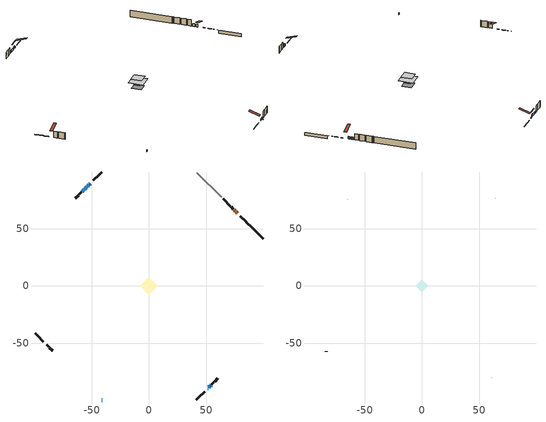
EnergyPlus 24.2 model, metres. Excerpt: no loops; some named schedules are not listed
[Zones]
conditioned space
 floor othersidecoefficients (Floor1 construction): -3.2,0 0,3.2 3.2,0 0,-3.2 z0.16
 floor adiabatic (AdiabaticFloorConstruction): -7.61,0 0,7.61 7.61,0 0,-7.61 z2.6
 floor foundation (Slab1 construction): -5.09,0 0,5.09 5.09,0 0,-5.09 z-2.13
 wall outside (RimJoist1 construction): 41.31,-99.73 45.77,-95.26 / -99.73,-41.31 -95.26,-45.77 / -41.31,99.73 -45.77,95.26 / 87.32,53.71 82.86,58.18 z0.16:0.46
 wall outside (RimJoist2 construction): 46.43,-94.61 48.63,-92.4 / -94.61,-46.43 -92.4,-48.63 / -46.43,94.61 -48.63,92.4 / 82.2,58.83 80,61.04 z0.16:0.46
 wall outside (AdiabaticWallConstruction 1): 77.24,63.8 76.24,64.8 / 75.59,65.45 74.41,66.63 z0.16:2.19
 wall outside (AdiabaticWallConstruction): -41.31,-99.73 -40.88,-99.73 z0.16:1.38; -51.4,89.64 -51.87,89.17 / 53.95,-87.09 54.33,-86.71 z0.16:0.7; -52.52,88.51 -53.74,87.29 z0.16:2.14; -54.4,86.64 -56.27,84.77 z0.16:1.74; 51.4,-89.64 51.78,-89.26 z0.16:1.1; -56.93,84.11 -58.43,82.6 z0.16:1.13; 52.43,-88.61 53.29,-87.74 z0.16:1.23
 wall outside (Wall1 construction): 54.98,-86.05 56.82,-84.22 / -89.64,-51.4 -87.8,-53.23 / -59.09,81.95 -60.93,80.11 / 73.75,67.28 71.92,69.12 z0.16:5.04
 wall outside (Wall2 construction): 57.48,-83.56 60.22,-80.82 / -87.15,-53.89 -84.41,-56.63 / -61.58,79.45 -64.32,76.71 / 71.26,69.78 68.52,72.52 z0.16:5.04
 wall foundation (FoundationWall1 construction): 87.98,53.06,-2.13 87.98,53.06,0.16 98.55,42.48,0.16 98.55,42.48,-0.05 99.73,41.31,-0.05 99.73,41.31,-2.13
 wall othersidecoefficients (Wall3 construction): 67.86,73.17 64.93,76.11 z0.16:5.04
 wall adiabatic (Wall5 construction): 63.53,77.51 41.97,99.07 z0.16:5.04
 window (WindowConstruction 6): -41.31,-99.73 -40.88,-99.73 z0.16:1.38
 window (WindowConstruction 7): -51.4,89.64 -51.87,89.17 z0.16:0.69
 window (WindowConstruction): -52.52,88.51 -53.74,87.29 z0.16:2.14
 window (WindowConstruction 1): -54.4,86.64 -56.27,84.77 z0.16:1.74
 window (WindowConstruction 2): 51.4,-89.64 51.77,-89.26 z0.16:1.1
 window (WindowConstruction 3): -56.93,84.11 -58.43,82.6 z0.16:1.13
 window (WindowConstruction 4): 52.43,-88.61 53.29,-87.74 z0.16:1.23
 window (WindowConstruction 5): 53.95,-87.09 54.33,-86.71 z0.16:0.69
 door (Door): 77.24,63.8 76.24,64.79 z0.16:2.19
 door (Door 1): 75.59,65.45 74.41,66.63 z0.16:2.19
 ceiling adiabatic (AdiabaticFloorConstruction): 0,-7.61 7.61,0 0,7.61 -7.61,0 z2.6
attic - vented
 floor to conditioned space (Floor2 construction Reversed): -5.65,0 0,5.65 5.65,0 0,-5.65 z5.04
 wall outside (Wall4 construction): 60.87,-80.16 60.96,-80.08 / -83.75,-57.29 -83.66,-57.37 / -64.98,76.06 -65.07,75.97 / 64.27,76.77 64.18,76.85 z0.16:5.04
 roof outside (Roof1 construction): 50.74,-90.3,5.04 45.24,-84.79,7.63 43.79,-86.24,7.63 49.29,-91.75,5.04; -90.3,-50.74,5.04 -84.79,-45.24,7.63 -86.24,-43.79,7.63 -91.75,-49.29,5.04; -50.74,90.3,5.04 -45.24,84.79,7.63 -43.79,86.24,7.63 -49.29,91.75,5.04; 77.89,63.14,5.04 72.39,57.64,7.63 73.84,56.19,7.63 79.34,61.69,5.04
shading: -52.08,88.96 -51.19,89.85 -51.51,90.18 -52.4,89.29 z0.99; -55.79,85.24 -50.47,90.56 -50.8,90.89 -56.12,85.57 z5.04; -56.37,84.66 -54.3,86.74 -54.4,86.85 -56.48,84.77 z1.89; 51.88,-89.16 51.29,-89.75 52.58,-91.04 53.17,-90.45 z1.25; -58.54,82.5 -56.82,84.22 -57.15,84.54 -58.87,82.82 z1.28; 53.44,-87.6 52.29,-88.75 52.58,-89.04 53.73,-87.89 z1.43; 54.43,-86.6 53.84,-87.19 54.17,-87.52 54.76,-86.93 z0.84
[Building]
Building 1: Terrain=Suburbs
[Site:Location]
Toronto City Centre_ON: Latitude {deg}=43.63; Longitude {deg}=-79.39; Time Zone {hr}=-5; Elevation {m}=77; Keep Site Location Information=Yes
[Site:GroundTemperature:Shallow]
5.01852, 3.26908, 3.12898, 3.95918, 7.29196, 10.6092, 13.4851, 15.3069, 15.4617, 13.9799, 11.1774, 7.9619
[Site:WaterMainsTemperature]
Calculation Method=Schedule; Temperature Schedule=mains temperature schedule
[Material] Roughness=Rough; Thermal Absorptance=0.9
Name | Thickness {m} | Conductivity {W/m-K} | Density {kg/m3} | Specific Heat {J/kg-K} | Solar Absorptance | Visible Absorptance
asphalt or fiberglass shingles | 0.00635 | 0.162714 | 1121.4 | 1465.45 | 0.4 | 0.4
ceiling loosefill ins | 0.169333 | 0.0480833 | 16.02 | 1046.75 | 0.7 | 0.7
ceiling stud and cavity | 0.1397 | 0.489727 | 65.682 | 1177.47 | 0.7 | 0.7
concrete 4.0 in. | 0.1016 | 1.803125 | 2242.8 | 837.4 | 0.7 | 0.7
concrete 8.0 in. | 0.2032 | 1.803125 | 2242.8 | 837.4 | 0.7 | 0.7
door material | 0.04445 | 0.327969 | 512.64 | 1214.23 | 0.7 | 0.7
door material 1 | 0.04445 | 0.053851 | 512.64 | 1214.23 | 0.7 | 0.7
exterior vertical ins | 0.00241454 | 0.029427 | 32.04 | 1214.23 | 0.7 | 0.7
floor covering | 0.0127 | 0.0433444 | 54.468 | 1339.84 | 0.6 | 0.6
floor rigid ins | 0.103632 | 0.029427 | 32.04 | 1214.23 | 0.7 | 0.7
floor rigid ins 1; wall rigid ins | 0.512978 | 0.029427 | 32.04 | 1214.23 | 0.7 | 0.7
floor stud and cavity | 0.1397 | 0.190305 | 92.3553 | 1139.71 | 0.7 | 0.7
floor stud and cavity 1 | 0.1397 | 1.75129 | 37.0049 | 1207.88 | 0.7 | 0.7
furniture material conditioned space 1 | 0.1524 | 0.115458 | 640.8 | 1214.23 | 0.6 | 0.6
gypsum board | 0.0127 | 0.160291 | 801 | 837.4 | 0.6 | 0.6
gypsum board 1 | 0.0127 | 0.160291 | 801 | 837.4 | 0.7 | 0.7
osb sheathing 0.5 in. | 0.0127 | 0.115458 | 512.64 | 1214.23 | 0.7 | 0.7
osb sheathing 0.5 in. 1 | 0.0127 | 0.115458 | 512.64 | 1214.23 | 0.4 | 0.4
osb sheathing 0.75 in. | 0.01905 | 0.115458 | 512.64 | 1214.23 | 0.7 | 0.7
osb sheathing 2.0 in. | 0.0508 | 0.115458 | 512.64 | 1214.23 | 0.7 | 0.7
rim joist rigid ins | 0.051816 | 0.029427 | 32.04 | 1214.23 | 0.7 | 0.7
rim joist stud and cavity | 0.0508 | 0.0406006 | 125.044 | 1163.47 | 0.6 | 0.6
rim joist stud and cavity 1 | 0.0508 | 0.0410629 | 125.044 | 1163.47 | 0.6 | 0.6
wall stud and cavity | 0.1397 | 0.10621 | 139.0536 | 1170.24 | 0.7 | 0.7
wall stud and cavity 1 | 0.1397 | 0.105363 | 139.0536 | 1170.24 | 0.7 | 0.7
wall stud and cavity 2 | 0.1397 | 0.074041 | 139.0536 | 1170.24 | 0.7 | 0.7
wall stud and cavity 3 | 0.0889 | 6.9971 | 50.32683 | 1063.81 | 0.6 | 0.6
wall stud and cavity 4 | 0.1397 | 0.0938311 | 139.0536 | 1170.24 | 0.7 | 0.7
wall stud and cavity 5 | 0.0889 | 0.380278 | 52.3479 | 1209.89 | 0.7 | 0.7
wall stud and cavity 6 | 0.0889 | 0.391764 | 83.0341 | 1211.67 | 0.7 | 0.7
wood siding | 0.0254 | 0.102417 | 544.68 | 1172.36 | 0.4 | 0.4
wood siding 1 | 0.00254 | 0.102417 | 544.68 | 1172.36 | 0.4 | 0.4
wood siding 2; wood siding 3; wood siding 4 | 0.0254 | 0.102417 | 544.68 | 1172.36 | 0.7 | 0.7
[WindowMaterial:SimpleGlazingSystem]
Name | U-Factor {W/m2-K} | Solar Heat Gain Coefficient
WindowMaterial | 6.82098 | 0.79
WindowMaterial 1 | 2.79528 | 0.66
WindowMaterial 2 | 2.76462 | 0.49
WindowMaterial 3 | 2.77825 | 0.53
WindowMaterial 4 | 2.770864 | 0.52
WindowMaterial 5 | 4.6747 | 0.62
WindowMaterial 6 | 6.793727 | 0.72
WindowMaterial 7 | 2.74872 | 0.4
[Construction]
AdiabaticFloorConstruction: floor stud and cavity 1, floor rigid ins 1, osb sheathing 0.75 in., floor covering
AdiabaticWallConstruction: wood siding 3, wall rigid ins, wall stud and cavity 5, gypsum board
AdiabaticWallConstruction 1: wood siding 4, wall rigid ins, wall stud and cavity 5, gypsum board
Door: door material
Door 1: door material 1
Floor1 construction: floor stud and cavity, floor rigid ins, osb sheathing 0.75 in., floor covering
Floor2 construction Reversed: gypsum board, ceiling stud and cavity, ceiling loosefill ins
FoundationWall1 construction: concrete 8.0 in., gypsum board 1
furniture construction conditioned space 1: furniture material conditioned space 1
PartitionWallConstruction: gypsum board, wall stud and cavity 6, gypsum board
RimJoist1 construction: wood siding 2, rim joist rigid ins, osb sheathing 2.0 in., rim joist stud and cavity
RimJoist2 construction: wood siding 2, osb sheathing 2.0 in., rim joist stud and cavity 1
Roof1 construction: asphalt or fiberglass shingles
Slab1 construction: concrete 4.0 in.
Wall1 construction: wood siding, osb sheathing 0.5 in., wall stud and cavity, gypsum board
Wall2 construction: wood siding, osb sheathing 0.5 in., wall stud and cavity 1, gypsum board
Wall3 construction: osb sheathing 0.5 in. 1, wall stud and cavity 2, gypsum board
Wall4 construction: wood siding 1, wall stud and cavity 3
Wall5 construction: osb sheathing 0.5 in. 1, wall stud and cavity 4, gypsum board
WindowConstruction: WindowMaterial
WindowConstruction 1: WindowMaterial 1
WindowConstruction 2: WindowMaterial 2
WindowConstruction 3: WindowMaterial 3
WindowConstruction 4: WindowMaterial 4
WindowConstruction 5: WindowMaterial 5
WindowConstruction 6: WindowMaterial 6
WindowConstruction 7: WindowMaterial 7
[Zone] Multiplier=1; Part of Total Floor Area=Yes
Name | Volume {m3}
attic - vented | 26.871
conditioned space | 432.1
[Space]
Name | Zone | Volume {m3}
attic - vented 1 | attic - vented | 26.871
conditioned space 1 | conditioned space | 432.1
[ZoneInfiltration:EffectiveLeakageArea]
infil attic - vented 1: Zone or Space=attic - vented 1; Schedule=Always On Discrete; Effective Air Leakage Area {cm2}=2687.16; Stack Coefficient=0.000519485; Wind Coefficient=1.53995e-05
[ZoneMixing]
whole house fan mix: Zone or Space=attic - vented; Schedule=Always On Continuous; Design Flow Rate Calculation Method=Flow/Zone; Design Flow Rate {m3/s}=0; Source Zone or Space=conditioned space
[SurfaceProperty:OtherSideCoefficients]
other non-freezing space: Combined Convective/Radiative Film Coefficient {W/m2-K}=8.35; Constant Temperature Coefficient=1; External Dry-Bulb Temperature Coefficient=0; Ground Temperature Coefficient=0; Wind Speed Coefficient=0; Zone Air Temperature Coefficient=0; Constant Temperature Schedule=other non-freezing space; Previous Other Side Temperature Coefficient=0
[SurfaceProperty:ExposedFoundationPerimeter]
Slab1: Exposed Perimeter Calculation Method=TotalExposedPerimeter; Total Exposed Perimeter {m}=16.612
[InternalMass] Zone or ZoneList=conditioned space; Space or SpaceList=conditioned space 1
Name | Construction | Surface Area {m2}
furniture mass conditioned space 1 | furniture construction conditioned space 1 | 75.1917
partition wall mass | PartitionWallConstruction | 187.979
[Lights]
interior lighting: Zone or ZoneList or Space or SpaceList=conditioned space 1; Schedule=interior lighting schedule; Design Level Calculation Method=LightingLevel; Lighting Level {W}=343.2; Return Air Fraction=0; Fraction Radiant=0.6; Fraction Visible=0.2; Fraction Replaceable=1
[People]
occupants: Zone or ZoneList or Space or SpaceList=conditioned space 1; Number of People Schedule=occupants schedule; Number of People Calculation Method=People; Number of People=3; Fraction Radiant=0.314171; Sensible Heat Fraction=0.56303; Activity Level Schedule=occupants activity schedule; Carbon Dioxide Generation Rate {m3/s-W}=0; Enable ASHRAE 55 Comfort Warnings=No; Mean Radiant Temperature Calculation Type=EnclosureAveraged
[ElectricEquipment] Zone or ZoneList or Space or SpaceList=conditioned space 1; Design Level Calculation Method=EquipmentLevel
Name | Schedule | Design Level {W} | Fraction Latent | Fraction Radiant | Fraction Lost
clothes dryer | clothes dryer schedule | 140.772 | 0.015 | 0.081 | 0.85
clothes washer | clothes washer schedule | 32.1985 | 0.03 | 0.162 | 0.7
cooking range | cooking range schedule | 208.969 | 0.08 | 0.432 | 0.2
dishwasher | dishwasher schedule | 66.8632 | 0.3 | 0.18 | 0.4
fridge | fridge schedule | 72.9452 | 0 | 0.6 | 0
mech vent bath fan 0 | mech vent bath fan 0 schedule | 50.2 | 0 | 0 | 1
mech vent bath fan 1 | mech vent bath fan 1 schedule | 50.2 | 0 | 0 | 1
mech vent bath fan 2 | mech vent bath fan 2 schedule | 50.2 | 0 | 0 | 1
mech vent house fan | mech vent house fan schedule | 0 | 0 | 0 | 1
mech vent house fan cfis | mech vent house fan cfis schedule | 0 | 0 | 0 | 0
mech vent range fan 0 | mech vent range fan 0 schedule | 57 | 0 | 0 | 1
misc plug loads | misc plug loads schedule | 494.7 | 0.045 | 0.513 | 0.1
whole house fan | Always On Discrete | 0 | 0 | 0 | 1
[OtherEquipment] Zone or ZoneList or Space or SpaceList=conditioned space 1; Design Level Calculation Method=EquipmentLevel
Name | Fuel Type | Schedule | Design Level {W} | Fraction Latent | Fraction Radiant | Fraction Lost
clothes dryer 1 | Electricity | clothes dryer schedule | 0 | 0.015 | 0.081 | 0.85
cooking range 1 | Electricity | cooking range schedule | 0 | 0.08 | 0.432 | 0.2
general water use latent | None | general water use schedule | 59.3978 | 1 | 0 | 0
general water use sensible | None | general water use schedule | -58.539 | 0 | 0.6 | 0
mech vent house fan latent load | None | Always On Discrete | 0 | 1 | 0 | 0
mech vent house fan sensible load | None | Always On Discrete | 0 | 0 | 0 | 0
water heater energy adjustment1 | NaturalGas | Always On Discrete | 0.01 | 0 | 0 | 1
[ZoneInfiltration:DesignFlowRate] Zone or ZoneList or Space or SpaceList=conditioned space 1; Schedule=Always On Discrete; Design Flow Rate Calculation Method=Flow/Zone; Design Flow Rate {m3/s}=0
infil flow; natural vent flow; whole house fan flow
[Foundation:Kiva]
Foundation Kiva 1: Initial Indoor Air Temperature {C}=18; Wall Height Above Grade {m}=0.15999; Wall Depth Below Slab {m}=0.2032; Custom Block Material Name 1=exterior vertical ins; Custom Block Depth 1 {m}=2.28999; Custom Block X Position 1 {m}=0.2159; Custom Block Z Position 1 {m}=0
[Foundation:Kiva:Settings]
Soil Conductivity {W/m-K}=0.849921; Soil Density {kg/m3}=1842.3; Soil Specific Heat {J/kg-K}=418.7; Ground Solar Absorptivity=0.9; Ground Thermal Absorptivity=0.9; Ground Surface Roughness {m}=0.03; Far-Field Width {m}=40; Deep-Ground Boundary Condition=ZeroFlux; Deep-Ground Depth {m}=40; Minimum Cell Dimension {m}=0.2; Maximum Cell Growth Coefficient=3; Simulation Timestep=Timestep
[Exterior:Lights]
exterior lighting: Schedule=exterior lighting schedule; Design Level {W}=75.6
[Schedule:Constant]
Name | Hourly Value
Always On Continuous; mech vent house fan schedule; mech vent house fan cfis schedule; Always On Discrete | 1
other non-freezing space; fridge schedule | 0
occupants activity schedule | 117.228
[Schedule:Week:Daily]
interior lighting schedule Week Rule - Jan1-Jan27: interior lighting schedule day, interior lighting schedule day, interior lighting schedule day, interior lighting schedule day, interior lighting schedule day, interior lighting schedule day, interior lighting schedule day, interior lighting schedule default day, interior lighting schedule default day, interior lighting schedule default day, interior lighting schedule default day, interior lighting schedule default day
interior lighting schedule Week Rule - Jan28-Feb3: interior lighting schedule day, interior lighting schedule day, interior lighting schedule day, interior lighting schedule day, interior lighting schedule day 1, interior lighting schedule day 1, interior lighting schedule day 1, interior lighting schedule default day, interior lighting schedule default day, interior lighting schedule default day, interior lighting schedule default day, interior lighting schedule default day
interior lighting schedule Week Rule - Feb4-Feb24: interior lighting schedule day 1, interior lighting schedule day 1, interior lighting schedule day 1, interior lighting schedule day 1, interior lighting schedule day 1, interior lighting schedule day 1, interior lighting schedule day 1, interior lighting schedule default day, interior lighting schedule default day, interior lighting schedule default day, interior lighting schedule default day, interior lighting schedule default day
interior lighting schedule Week Rule - Feb25-Mar3: interior lighting schedule day 1, interior lighting schedule day 1, interior lighting schedule day 1, interior lighting schedule day 1, interior lighting schedule day 2, interior lighting schedule day 2, interior lighting schedule day 2, interior lighting schedule default day, interior lighting schedule default day, interior lighting schedule default day, interior lighting schedule default day, interior lighting schedule default day
interior lighting schedule Week Rule - Mar4-Mar31: interior lighting schedule day 2, interior lighting schedule day 2, interior lighting schedule day 2, interior lighting schedule day 2, interior lighting schedule day 2, interior lighting schedule day 2, interior lighting schedule day 2, interior lighting schedule default day, interior lighting schedule default day, interior lighting schedule default day, interior lighting schedule default day, interior lighting schedule default day
interior lighting schedule Week Rule - Apr1-Apr28: interior lighting schedule day 3, interior lighting schedule day 3, interior lighting schedule day 3, interior lighting schedule day 3, interior lighting schedule day 3, interior lighting schedule day 3, interior lighting schedule day 3, interior lighting schedule default day, interior lighting schedule default day, interior lighting schedule default day, interior lighting schedule default day, interior lighting schedule default day
interior lighting schedule Week Rule - Apr29-May5: interior lighting schedule day 3, interior lighting schedule day 3, interior lighting schedule day 4, interior lighting schedule day 4, interior lighting schedule day 4, interior lighting schedule day 4, interior lighting schedule day 4, interior lighting schedule default day, interior lighting schedule default day, interior lighting schedule default day, interior lighting schedule default day, interior lighting schedule default day
interior lighting schedule Week Rule - May6-May26: interior lighting schedule day 4, interior lighting schedule day 4, interior lighting schedule day 4, interior lighting schedule day 4, interior lighting schedule day 4, interior lighting schedule day 4, interior lighting schedule day 4, interior lighting schedule default day, interior lighting schedule default day, interior lighting schedule default day, interior lighting schedule default day, interior lighting schedule default day
interior lighting schedule Week Rule - May27-Jun2: interior lighting schedule day 4, interior lighting schedule day 4, interior lighting schedule day 4, interior lighting schedule day 4, interior lighting schedule day 4, interior lighting schedule day 5, interior lighting schedule day 5, interior lighting schedule default day, interior lighting schedule default day, interior lighting schedule default day, interior lighting schedule default day, interior lighting schedule default day
interior lighting schedule Week Rule - Jun3-Jun30: interior lighting schedule day 5, interior lighting schedule day 5, interior lighting schedule day 5, interior lighting schedule day 5, interior lighting schedule day 5, interior lighting schedule day 5, interior lighting schedule day 5, interior lighting schedule default day, interior lighting schedule default day, interior lighting schedule default day, interior lighting schedule default day, interior lighting schedule default day
interior lighting schedule Week Rule - Jul1-Jul28: interior lighting schedule day 6, interior lighting schedule day 6, interior lighting schedule day 6, interior lighting schedule day 6, interior lighting schedule day 6, interior lighting schedule day 6, interior lighting schedule day 6, interior lighting schedule default day, interior lighting schedule default day, interior lighting schedule default day, interior lighting schedule default day, interior lighting schedule default day
interior lighting schedule Week Rule - Jul29-Aug4: interior lighting schedule day 6, interior lighting schedule day 6, interior lighting schedule day 6, interior lighting schedule day 7, interior lighting schedule day 7, interior lighting schedule day 7, interior lighting schedule day 7, interior lighting schedule default day, interior lighting schedule default day, interior lighting schedule default day, interior lighting schedule default day, interior lighting schedule default day
interior lighting schedule Week Rule - Aug5-Aug25: interior lighting schedule day 7, interior lighting schedule day 7, interior lighting schedule day 7, interior lighting schedule day 7, interior lighting schedule day 7, interior lighting schedule day 7, interior lighting schedule day 7, interior lighting schedule default day, interior lighting schedule default day, interior lighting schedule default day, interior lighting schedule default day, interior lighting schedule default day
interior lighting schedule Week Rule - Aug26-Sep1: interior lighting schedule day 7, interior lighting schedule day 7, interior lighting schedule day 7, interior lighting schedule day 7, interior lighting schedule day 7, interior lighting schedule day 7, interior lighting schedule day 8, interior lighting schedule default day, interior lighting schedule default day, interior lighting schedule default day, interior lighting schedule default day, interior lighting schedule default day
interior lighting schedule Week Rule - Sep2-Sep29: interior lighting schedule day 8, interior lighting schedule day 8, interior lighting schedule day 8, interior lighting schedule day 8, interior lighting schedule day 8, interior lighting schedule day 8, interior lighting schedule day 8, interior lighting schedule default day, interior lighting schedule default day, interior lighting schedule default day, interior lighting schedule default day, interior lighting schedule default day
interior lighting schedule Week Rule - Sep30-Oct6: interior lighting schedule day 8, interior lighting schedule day 9, interior lighting schedule day 9, interior lighting schedule day 9, interior lighting schedule day 9, interior lighting schedule day 9, interior lighting schedule day 9, interior lighting schedule default day, interior lighting schedule default day, interior lighting schedule default day, interior lighting schedule default day, interior lighting schedule default day
interior lighting schedule Week Rule - Oct7-Oct27: interior lighting schedule day 9, interior lighting schedule day 9, interior lighting schedule day 9, interior lighting schedule day 9, interior lighting schedule day 9, interior lighting schedule day 9, interior lighting schedule day 9, interior lighting schedule default day, interior lighting schedule default day, interior lighting schedule default day, interior lighting schedule default day, interior lighting schedule default day
interior lighting schedule Week Rule - Oct28-Nov3: interior lighting schedule day 9, interior lighting schedule day 9, interior lighting schedule day 9, interior lighting schedule day 9, interior lighting schedule day 10, interior lighting schedule day 10, interior lighting schedule day 10, interior lighting schedule default day, interior lighting schedule default day, interior lighting schedule default day, interior lighting schedule default day, interior lighting schedule default day
interior lighting schedule Week Rule - Nov4-Nov24: interior lighting schedule day 10, interior lighting schedule day 10, interior lighting schedule day 10, interior lighting schedule day 10, interior lighting schedule day 10, interior lighting schedule day 10, interior lighting schedule day 10, interior lighting schedule default day, interior lighting schedule default day, interior lighting schedule default day, interior lighting schedule default day, interior lighting schedule default day
interior lighting schedule Week Rule - Nov25-Dec1: interior lighting schedule day 10, interior lighting schedule day 10, interior lighting schedule day 10, interior lighting schedule day 10, interior lighting schedule day 10, interior lighting schedule day 10, interior lighting schedule day 11, interior lighting schedule default day, interior lighting schedule default day, interior lighting schedule default day, interior lighting schedule default day, interior lighting schedule default day
interior lighting schedule Week Rule - Dec2-Dec31: interior lighting schedule day 11, interior lighting schedule day 11, interior lighting schedule day 11, interior lighting schedule day 11, interior lighting schedule day 11, interior lighting schedule day 11, interior lighting schedule day 11, interior lighting schedule default day, interior lighting schedule default day, interior lighting schedule default day, interior lighting schedule default day, interior lighting schedule default day
occupants schedule Week Rule - Jan1-Dec31: occupants schedule day, occupants schedule day, occupants schedule day, occupants schedule day, occupants schedule day, occupants schedule day, occupants schedule day, occupants schedule default day, occupants schedule default day, occupants schedule default day, occupants schedule default day, occupants schedule default day
clothes dryer schedule Week Rule - Jan1-Dec31: clothes dryer schedule day, clothes dryer schedule day, clothes dryer schedule day, clothes dryer schedule day, clothes dryer schedule day, clothes dryer schedule day, clothes dryer schedule day, clothes dryer schedule default day, clothes dryer schedule default day, clothes dryer schedule default day, clothes dryer schedule default day, clothes dryer schedule default day
clothes washer schedule Week Rule - Jan1-Dec31: clothes washer schedule day, clothes washer schedule day, clothes washer schedule day, clothes washer schedule day, clothes washer schedule day, clothes washer schedule day, clothes washer schedule day, clothes washer schedule default day, clothes washer schedule default day, clothes washer schedule default day, clothes washer schedule default day, clothes washer schedule default day
cooking range schedule Week Rule - Jan1-Dec31: cooking range schedule day, cooking range schedule day, cooking range schedule day, cooking range schedule day, cooking range schedule day, cooking range schedule day, cooking range schedule day, cooking range schedule default day, cooking range schedule default day, cooking range schedule default day, cooking range schedule default day, cooking range schedule default day
dishwasher schedule Week Rule - Jan1-Dec31: dishwasher schedule day, dishwasher schedule day, dishwasher schedule day, dishwasher schedule day, dishwasher schedule day, dishwasher schedule day, dishwasher schedule day, dishwasher schedule default day, dishwasher schedule default day, dishwasher schedule default day, dishwasher schedule default day, dishwasher schedule default day
mech vent bath fan 0 schedule Week Rule - Jan1-Dec31: mech vent bath fan 0 schedule day, mech vent bath fan 0 schedule day, mech vent bath fan 0 schedule day, mech vent bath fan 0 schedule day, mech vent bath fan 0 schedule day, mech vent bath fan 0 schedule day, mech vent bath fan 0 schedule day, mech vent bath fan 0 schedule default day, mech vent bath fan 0 schedule default day, mech vent bath fan 0 schedule default day, mech vent bath fan 0 schedule default day, mech vent bath fan 0 schedule default day
mech vent bath fan 1 schedule Week Rule - Jan1-Dec31: mech vent bath fan 1 schedule day, mech vent bath fan 1 schedule day, mech vent bath fan 1 schedule day, mech vent bath fan 1 schedule day, mech vent bath fan 1 schedule day, mech vent bath fan 1 schedule day, mech vent bath fan 1 schedule day, mech vent bath fan 1 schedule default day, mech vent bath fan 1 schedule default day, mech vent bath fan 1 schedule default day, mech vent bath fan 1 schedule default day, mech vent bath fan 1 schedule default day
mech vent bath fan 2 schedule Week Rule - Jan1-Dec31: mech vent bath fan 2 schedule day, mech vent bath fan 2 schedule day, mech vent bath fan 2 schedule day, mech vent bath fan 2 schedule day, mech vent bath fan 2 schedule day, mech vent bath fan 2 schedule day, mech vent bath fan 2 schedule day, mech vent bath fan 2 schedule default day, mech vent bath fan 2 schedule default day, mech vent bath fan 2 schedule default day, mech vent bath fan 2 schedule default day, mech vent bath fan 2 schedule default day
mech vent range fan 0 schedule Week Rule - Jan1-Dec31: mech vent range fan 0 schedule day, mech vent range fan 0 schedule day, mech vent range fan 0 schedule day, mech vent range fan 0 schedule day, mech vent range fan 0 schedule day, mech vent range fan 0 schedule day, mech vent range fan 0 schedule day, mech vent range fan 0 schedule default day, mech vent range fan 0 schedule default day, mech vent range fan 0 schedule default day, mech vent range fan 0 schedule default day, mech vent range fan 0 schedule default day
misc plug loads schedule Week Rule - Jan1-Dec31: misc plug loads schedule day, misc plug loads schedule day, misc plug loads schedule day, misc plug loads schedule day, misc plug loads schedule day, misc plug loads schedule day, misc plug loads schedule day, misc plug loads schedule default day, misc plug loads schedule default day, misc plug loads schedule default day, misc plug loads schedule default day, misc plug loads schedule default day
general water use schedule Week Rule - Jan1-Dec31: general water use schedule day, general water use schedule day, general water use schedule day, general water use schedule day, general water use schedule day, general water use schedule day, general water use schedule day, general water use schedule default day, general water use schedule default day, general water use schedule default day, general water use schedule default day, general water use schedule default day
exterior lighting schedule Week Rule - Jan1-Jan27: exterior lighting schedule day, exterior lighting schedule day, exterior lighting schedule day, exterior lighting schedule day, exterior lighting schedule day, exterior lighting schedule day, exterior lighting schedule day, exterior lighting schedule default day, exterior lighting schedule default day, exterior lighting schedule default day, exterior lighting schedule default day, exterior lighting schedule default day
exterior lighting schedule Week Rule - Jan28-Feb3: exterior lighting schedule day, exterior lighting schedule day, exterior lighting schedule day, exterior lighting schedule day, exterior lighting schedule day 1, exterior lighting schedule day 1, exterior lighting schedule day 1, exterior lighting schedule default day, exterior lighting schedule default day, exterior lighting schedule default day, exterior lighting schedule default day, exterior lighting schedule default day
exterior lighting schedule Week Rule - Feb4-Feb24: exterior lighting schedule day 1, exterior lighting schedule day 1, exterior lighting schedule day 1, exterior lighting schedule day 1, exterior lighting schedule day 1, exterior lighting schedule day 1, exterior lighting schedule day 1, exterior lighting schedule default day, exterior lighting schedule default day, exterior lighting schedule default day, exterior lighting schedule default day, exterior lighting schedule default day
exterior lighting schedule Week Rule - Feb25-Mar3: exterior lighting schedule day 1, exterior lighting schedule day 1, exterior lighting schedule day 1, exterior lighting schedule day 1, exterior lighting schedule day 2, exterior lighting schedule day 2, exterior lighting schedule day 2, exterior lighting schedule default day, exterior lighting schedule default day, exterior lighting schedule default day, exterior lighting schedule default day, exterior lighting schedule default day
exterior lighting schedule Week Rule - Mar4-Mar31: exterior lighting schedule day 2, exterior lighting schedule day 2, exterior lighting schedule day 2, exterior lighting schedule day 2, exterior lighting schedule day 2, exterior lighting schedule day 2, exterior lighting schedule day 2, exterior lighting schedule default day, exterior lighting schedule default day, exterior lighting schedule default day, exterior lighting schedule default day, exterior lighting schedule default day
exterior lighting schedule Week Rule - Apr1-Apr28: exterior lighting schedule day 3, exterior lighting schedule day 3, exterior lighting schedule day 3, exterior lighting schedule day 3, exterior lighting schedule day 3, exterior lighting schedule day 3, exterior lighting schedule day 3, exterior lighting schedule default day, exterior lighting schedule default day, exterior lighting schedule default day, exterior lighting schedule default day, exterior lighting schedule default day
exterior lighting schedule Week Rule - Apr29-May5: exterior lighting schedule day 3, exterior lighting schedule day 3, exterior lighting schedule day 4, exterior lighting schedule day 4, exterior lighting schedule day 4, exterior lighting schedule day 4, exterior lighting schedule day 4, exterior lighting schedule default day, exterior lighting schedule default day, exterior lighting schedule default day, exterior lighting schedule default day, exterior lighting schedule default day
exterior lighting schedule Week Rule - May6-May26: exterior lighting schedule day 4, exterior lighting schedule day 4, exterior lighting schedule day 4, exterior lighting schedule day 4, exterior lighting schedule day 4, exterior lighting schedule day 4, exterior lighting schedule day 4, exterior lighting schedule default day, exterior lighting schedule default day, exterior lighting schedule default day, exterior lighting schedule default day, exterior lighting schedule default day
exterior lighting schedule Week Rule - May27-Jun2: exterior lighting schedule day 4, exterior lighting schedule day 4, exterior lighting schedule day 4, exterior lighting schedule day 4, exterior lighting schedule day 4, exterior lighting schedule day 5, exterior lighting schedule day 5, exterior lighting schedule default day, exterior lighting schedule default day, exterior lighting schedule default day, exterior lighting schedule default day, exterior lighting schedule default day
exterior lighting schedule Week Rule - Jun3-Jun30: exterior lighting schedule day 5, exterior lighting schedule day 5, exterior lighting schedule day 5, exterior lighting schedule day 5, exterior lighting schedule day 5, exterior lighting schedule day 5, exterior lighting schedule day 5, exterior lighting schedule default day, exterior lighting schedule default day, exterior lighting schedule default day, exterior lighting schedule default day, exterior lighting schedule default day
exterior lighting schedule Week Rule - Jul1-Jul28: exterior lighting schedule day 6, exterior lighting schedule day 6, exterior lighting schedule day 6, exterior lighting schedule day 6, exterior lighting schedule day 6, exterior lighting schedule day 6, exterior lighting schedule day 6, exterior lighting schedule default day, exterior lighting schedule default day, exterior lighting schedule default day, exterior lighting schedule default day, exterior lighting schedule default day
exterior lighting schedule Week Rule - Jul29-Aug4: exterior lighting schedule day 6, exterior lighting schedule day 6, exterior lighting schedule day 6, exterior lighting schedule day 7, exterior lighting schedule day 7, exterior lighting schedule day 7, exterior lighting schedule day 7, exterior lighting schedule default day, exterior lighting schedule default day, exterior lighting schedule default day, exterior lighting schedule default day, exterior lighting schedule default day
exterior lighting schedule Week Rule - Aug5-Aug25: exterior lighting schedule day 7, exterior lighting schedule day 7, exterior lighting schedule day 7, exterior lighting schedule day 7, exterior lighting schedule day 7, exterior lighting schedule day 7, exterior lighting schedule day 7, exterior lighting schedule default day, exterior lighting schedule default day, exterior lighting schedule default day, exterior lighting schedule default day, exterior lighting schedule default day
exterior lighting schedule Week Rule - Aug26-Sep1: exterior lighting schedule day 7, exterior lighting schedule day 7, exterior lighting schedule day 7, exterior lighting schedule day 7, exterior lighting schedule day 7, exterior lighting schedule day 7, exterior lighting schedule day 8, exterior lighting schedule default day, exterior lighting schedule default day, exterior lighting schedule default day, exterior lighting schedule default day, exterior lighting schedule default day
[Schedule:Year]
interior lighting schedule: interior lighting schedule Week Rule - Jan1-Jan27, 1, 1, 1, 27, interior lighting schedule Week Rule - Jan28-Feb3, 1, 28, 2, 3, interior lighting schedule Week Rule - Feb4-Feb24, 2, 4, 2, 24, interior lighting schedule Week Rule - Feb25-Mar3, 2, 25, 3, 3, interior lighting schedule Week Rule - Mar4-Mar31, 3, 4, 3, 31, interior lighting schedule Week Rule - Apr1-Apr28, 4, 1, 4, 28, interior lighting schedule Week Rule - Apr29-May5, 4, 29, 5, 5, interior lighting schedule Week Rule - May6-May26, 5, 6, 5, 26, interior lighting schedule Week Rule - May27-Jun2, 5, 27, 6, 2, interior lighting schedule Week Rule - Jun3-Jun30, 6, 3, 6, 30, interior lighting schedule Week Rule - Jul1-Jul28, 7, 1, 7, 28, interior lighting schedule Week Rule - Jul29-Aug4, 7, 29, 8, 4, interior lighting schedule Week Rule - Aug5-Aug25, 8, 5, 8, 25, interior lighting schedule Week Rule - Aug26-Sep1, 8, 26, 9, 1, interior lighting schedule Week Rule - Sep2-Sep29, 9, 2, 9, 29, interior lighting schedule Week Rule - Sep30-Oct6, 9, 30, 10, 6, interior lighting schedule Week Rule - Oct7-Oct27, 10, 7, 10, 27, interior lighting schedule Week Rule - Oct28-Nov3, 10, 28, 11, 3, interior lighting schedule Week Rule - Nov4-Nov24, 11, 4, 11, 24, interior lighting schedule Week Rule - Nov25-Dec1, 11, 25, 12, 1, interior lighting schedule Week Rule - Dec2-Dec31, 12, 2, 12, 31
occupants schedule: occupants schedule Week Rule - Jan1-Dec31, 1, 1, 12, 31
clothes dryer schedule: clothes dryer schedule Week Rule - Jan1-Dec31, 1, 1, 12, 31
clothes washer schedule: clothes washer schedule Week Rule - Jan1-Dec31, 1, 1, 12, 31
cooking range schedule: cooking range schedule Week Rule - Jan1-Dec31, 1, 1, 12, 31
dishwasher schedule: dishwasher schedule Week Rule - Jan1-Dec31, 1, 1, 12, 31
mech vent bath fan 0 schedule: mech vent bath fan 0 schedule Week Rule - Jan1-Dec31, 1, 1, 12, 31
mech vent bath fan 1 schedule: mech vent bath fan 1 schedule Week Rule - Jan1-Dec31, 1, 1, 12, 31
mech vent bath fan 2 schedule: mech vent bath fan 2 schedule Week Rule - Jan1-Dec31, 1, 1, 12, 31
mech vent range fan 0 schedule: mech vent range fan 0 schedule Week Rule - Jan1-Dec31, 1, 1, 12, 31
misc plug loads schedule: misc plug loads schedule Week Rule - Jan1-Dec31, 1, 1, 12, 31
general water use schedule: general water use schedule Week Rule - Jan1-Dec31, 1, 1, 12, 31
exterior lighting schedule: exterior lighting schedule Week Rule - Jan1-Jan27, 1, 1, 1, 27, exterior lighting schedule Week Rule - Jan28-Feb3, 1, 28, 2, 3, exterior lighting schedule Week Rule - Feb4-Feb24, 2, 4, 2, 24, exterior lighting schedule Week Rule - Feb25-Mar3, 2, 25, 3, 3, exterior lighting schedule Week Rule - Mar4-Mar31, 3, 4, 3, 31, exterior lighting schedule Week Rule - Apr1-Apr28, 4, 1, 4, 28, exterior lighting schedule Week Rule - Apr29-May5, 4, 29, 5, 5, exterior lighting schedule Week Rule - May6-May26, 5, 6, 5, 26, exterior lighting schedule Week Rule - May27-Jun2, 5, 27, 6, 2, exterior lighting schedule Week Rule - Jun3-Jun30, 6, 3, 6, 30, exterior lighting schedule Week Rule - Jul1-Jul28, 7, 1, 7, 28, exterior lighting schedule Week Rule - Jul29-Aug4, 7, 29, 8, 4, exterior lighting schedule Week Rule - Aug5-Aug25, 8, 5, 8, 25, exterior lighting schedule Week Rule - Aug26-Sep1, 8, 26, 9, 1, exterior lighting schedule Week Rule - Sep2-Sep29, 9, 2, 9, 29, exterior lighting schedule Week Rule - Sep30-Oct6, 9, 30, 10, 6, exterior lighting schedule Week Rule - Oct7-Oct27, 10, 7, 10, 27, exterior lighting schedule Week Rule - Oct28-Nov3, 10, 28, 11, 3, exterior lighting schedule Week Rule - Nov4-Nov24, 11, 4, 11, 24, exterior lighting schedule Week Rule - Nov25-Dec1, 11, 25, 12, 1, exterior lighting schedule Week Rule - Dec2-Dec31, 12, 2, 12, 31
[Schedule:Compact]
mains temperature schedule: Through: 01/01, For: AllDays, Until: 24:00, 8.80333, Through: 01/02, For: AllDays, Until: 24:00, 8.74333, Through: 01/03, For: AllDays, Until: 24:00, 8.68389, Through: 01/04, For: AllDays, Until: 24:00, 8.62611, Through: 01/05, For: AllDays, Until: 24:00, 8.56944, Through: 01/06, For: AllDays, Until: 24:00, 8.51389, Through: 01/07, For: AllDays, Until: 24:00, 8.45944, Through: 01/08, For: AllDays, Until: 24:00, 8.40611, Through: 01/09, For: AllDays, Until: 24:00, 8.35389, Through: 01/10, For: AllDays, Until: 24:00, 8.30278, Through: 01/11, For: AllDays, Until: 24:00, 8.25333, Through: 01/12, For: AllDays, Until: 24:00, 8.205, Through: 01/13, For: AllDays, Until: 24:00, 8.15778, Through: 01/14, For: AllDays, Until: 24:00, 8.11222, Through: 01/15, For: AllDays, Until: 24:00, 8.06778, Through: 01/16, For: AllDays, Until: 24:00, 8.02444, Through: 01/17, For: AllDays, Until: 24:00, 7.98222, Through: 01/18, For: AllDays, Until: 24:00, 7.94167, Through: 01/19, For: AllDays, Until: 24:00, 7.90222, Through: 01/20, For: AllDays, Until: 24:00, 7.86444, Through: 01/21, For: AllDays, Until: 24:00, 7.82778, Through: 01/22, For: AllDays, Until: 24:00, 7.79278, Through: 01/23, For: AllDays, Until: 24:00, 7.75889, Through: 01/24, For: AllDays, Until: 24:00, 7.72667, Through: 01/25, For: AllDays, Until: 24:00, 7.69556, Through: 01/26, For: AllDays, Until: 24:00, 7.66611, Through: 01/27, For: AllDays, Until: 24:00, 7.63778, Through: 01/28, For: AllDays, Until: 24:00, 7.61111, Through: 01/29, For: AllDays, Until: 24:00, 7.58556, Through: 01/30, For: AllDays, Until: 24:00, 7.56167, Through: 01/31, For: AllDays, Until: 24:00, 7.53944, Through: 02/01, For: AllDays, Until: 24:00, 7.51833, Through: 02/02, For: AllDays, Until: 24:00, 7.49889, Through: 02/03, For: AllDays, Until: 24:00, 7.48111, Through: 02/04, For: AllDays, Until: 24:00, 7.46444, Through: 02/05, For: AllDays, Until: 24:00, 7.44944, Through: 02/06, For: AllDays, Until: 24:00, 7.43556, Through: 02/07, For: AllDays, Until: 24:00, 7.42333, Through: 02/08, For: AllDays, Until: 24:00, 7.41278, Through: 02/09, For: AllDays, Until: 24:00, 7.40389, Through: 02/10, For: AllDays, Until: 24:00, 7.39611, Through: 02/11, For: AllDays, Until: 24:00, 7.39, Through: 02/12, For: AllDays, Until: 24:00, 7.38556, Through: 02/13, For: AllDays, Until: 24:00, 7.38222, Through: 02/14, For: AllDays, Until: 24:00, 7.38056, Through: 02/15, For: AllDays, Until: 24:00, 7.38056, Through: 02/16, For: AllDays, Until: 24:00, 7.38222, Through: 02/17, For: AllDays, Until: 24:00, 7.385, Through: 02/18, For: AllDays, Until: 24:00, 7.38944, Through: 02/19, For: AllDays, Until: 24:00, 7.395, Through: 02/20, For: AllDays, Until: 24:00, 7.40278, Through: 02/21, For: AllDays, Until: 24:00, 7.41167, Through: 02/22, For: AllDays, Until: 24:00, 7.42222, Through: 02/23, For: AllDays, Until: 24:00, 7.43389, Through: 02/24, For: AllDays, Until: 24:00, 7.44722, Through: 02/25, For: AllDays, Until: 24:00, 7.46222, Through: 02/26, For: AllDays, Until: 24:00, 7.47833, Through: 02/27, For: AllDays, Until: 24:00, 7.49611, Through: 02/28, For: AllDays, Until: 24:00, 7.51556, Through: 03/01, For: AllDays, Until: 24:00, 7.53667, Through: 03/02, For: AllDays, Until: 24:00, 7.55889, Through: 03/03, For: AllDays, Until: 24:00, 7.58222, Through: 03/04, For: AllDays, Until: 24:00, 7.60722, Through: 03/05, For: AllDays, Until: 24:00, 7.63389, Through: 03/06, For: AllDays, Until: 24:00, 7.66222, Through: 03/07, For: AllDays, Until: 24:00, 7.69111, Through: 03/08, For: AllDays, Until: 24:00, 7.72222, Through: 03/09, For: AllDays, Until: 24:00, 7.75444, Through: 03/10, For: AllDays, Until: 24:00, 7.78778, Through: 03/11, For: AllDays, Until: 24:00, 7.82278, Through: 03/12, For: AllDays, Until: 24:00, 7.85944, Through: 03/13, For: AllDays, Until: 24:00, 7.89722, Through: 03/14, For: AllDays, Until: 24:00, 7.93611, Through: 03/15, For: AllDays, Until: 24:00, 7.97667, Through: 03/16, For: AllDays, Until: 24:00, 8.01833, Through: 03/17, For: AllDays, Until: 24:00, 8.06167, Through: 03/18, For: AllDays, Until: 24:00, 8.10611, Through: 03/19, For: AllDays, Until: 24:00, 8.15167, Through: 03/20, For: AllDays, Until: 24:00, 8.19833, Through: 03/21, For: AllDays, Until: 24:00, 8.24667, Through: 03/22, For: AllDays, Until: 24:00, 8.29611, Through: 03/23, For: AllDays, Until: 24:00, 8.34667, Through: 03/24, For: AllDays, Until: 24:00, 8.39889, Through: 03/25, For: AllDays, Until: 24:00, 8.45167, Through: 03/26, For: AllDays, Until: 24:00, 8.50611, Through: 03/27, For: AllDays, Until: 24:00, 8.56167, Through: 03/28, For: AllDays, Until: 24:00, 8.61833, Through: 03/29, For: AllDays, Until: 24:00, 8.67611, Through: 03/30, For: AllDays, Until: 24:00, 8.735, Through: 03/31, For: AllDays, Until: 24:00, 8.795, Through: 04/01, For: AllDays, Until: 24:00, 8.85611, Through: 04/02, For: AllDays, Until: 24:00, 8.91833, Through: 04/03, For: AllDays, Until: 24:00, 8.98167, Through: 04/04, For: AllDays, Until: 24:00, 9.04556, Through: 04/05, For: AllDays, Until: 24:00, 9.11111, Through: 04/06, For: AllDays, Until: 24:00, 9.17722, Through: 04/07, For: AllDays, Until: 24:00, 9.24444, Through: 04/08, For: AllDays, Until: 24:00, 9.31222, Through: 04/09, For: AllDays, Until: 24:00, 9.38167, Through: 04/10, For: AllDays, Until: 24:00, 9.45167, Through: 04/11, For: AllDays, Until: 24:00, 9.52222, Through: 04/12, For: AllDays, Until: 24:00, 9.59444, Through: 04/13, For: AllDays, Until: 24:00, 9.66667, Through: 04/14, For: AllDays, Until: 24:00, 9.74, Through: 04/15, For: AllDays, Until: 24:00, 9.81444, Through: 04/16, For: AllDays, Until: 24:00, 9.88944, Through: 04/17, For: AllDays, Until: 24:00, 9.96556, Through: 04/18, For: AllDays, Until: 24:00, 10.0417, Through: 04/19, For: AllDays, Until: 24:00, 10.1189, Through: 04/20, For: AllDays, Until: 24:00, 10.1972, Through: 04/21, For: AllDays, Until: 24:00, 10.2756, Through: 04/22, For: AllDays, Until: 24:00, 10.355, Through: 04/23, For: AllDays, Until: 24:00, 10.435, Through: 04/24, For: AllDays, Until: 24:00, 10.515, Through: 04/25, For: AllDays, Until: 24:00, 10.5961, Through: 04/26, For: AllDays, Until: 24:00, 10.6778, Through: 04/27, For: AllDays, Until: 24:00, 10.76, Through: 04/28, For: AllDays, Until: 24:00, 10.8428, Through: 04/29, For: AllDays, Until: 24:00, 10.9261, Through: 04/30, For: AllDays, Until: 24:00, 11.0094, Through: 05/01, For: AllDays, Until: 24:00, 11.0933, Through: 05/02, For: AllDays, Until: 24:00, 11.1778, Through: 05/03, For: AllDays, Until: 24:00, 11.2628, Through: 05/04, For: AllDays, Until: 24:00, 11.3478, Through: 05/05, For: AllDays, Until: 24:00, 11.4333, Through: 05/06, For: AllDays, Until: 24:00, 11.5189, Through: 05/07, For: AllDays, Until: 24:00, 11.605, Through: 05/08, For: AllDays, Until: 24:00, 11.6917, Through: 05/09, For: AllDays, Until: 24:00, 11.7778, Through: 05/10, For: AllDays, Until: 24:00, 11.865, Through: 05/11, For: AllDays, Until: 24:00, 11.9517, Through: 05/12, For: AllDays, Until: 24:00, 12.0389, Through: 05/13, For: AllDays, Until: 24:00, 12.1261, Through: 05/14, For: AllDays, Until: 24:00, 12.2133, Through: 05/15, For: AllDays, Until: 24:00, 12.3006, Through: 05/16, For: AllDays, Until: 24:00, 12.3883, Through: 05/17, For: AllDays, Until: 24:00, 12.4756, Through: 05/18, For: AllDays, Until: 24:00, 12.5628, Through: 05/19, For: AllDays, Until: 24:00, 12.6506, Through: 05/20, For: AllDays, Until: 24:00, 12.7378, Through: 05/21, For: AllDays, Until: 24:00, 12.825, Through: 05/22, For: AllDays, Until: 24:00, 12.9122, Through: 05/23, For: AllDays, Until: 24:00, 12.9994, Through: 05/24, For: AllDays, Until: 24:00, 13.0861, Through: 05/25, For: AllDays, Until: 24:00, 13.1728, Through: 05/26, For: AllDays, Until: 24:00, 13.2594, Through: 05/27, For: AllDays, Until: 24:00, 13.3456, Through: 05/28, For: AllDays, Until: 24:00, 13.4317, Through: 05/29, For: AllDays, Until: 24:00, 13.5172, Through: 05/30, For: AllDays, Until: 24:00, 13.6028, Through: 05/31, For: AllDays, Until: 24:00, 13.6878, Through: 06/01, For: AllDays, Until: 24:00, 13.7722, Through: 06/02, For: AllDays, Until: 24:00, 13.8567, Through: 06/03, For: AllDays, Until: 24:00, 13.9406, Through: 06/04, For: AllDays, Until: 24:00, 14.0239, Through: 06/05, For: AllDays, Until: 24:00, 14.1067, Through: 06/06, For: AllDays, Until: 24:00, 14.1894, Through: 06/07, For: AllDays, Until: 24:00, 14.2711, Through: 06/08, For: AllDays, Until: 24:00, 14.3528, Through: 06/09, For: AllDays, Until: 24:00, 14.4339, Through: 06/10, For: AllDays, Until: 24:00, 14.5139, Through: 06/11, For: AllDays, Until: 24:00, 14.5939, Through: 06/12, For: AllDays, Until: 24:00, 14.6728, Through: 06/13, For: AllDays, Until: 24:00, 14.7511, Through: 06/14, For: AllDays, Until: 24:00, 14.8289, Through: 06/15, For: AllDays, Until: 24:00, 14.9061, Through: 06/16, For: AllDays, Until: 24:00, 14.9822, Through: 06/17, For: AllDays, Until: 24:00, 15.0578, Through: 06/18, For: AllDays, Until: 24:00, 15.1328, Through: 06/19, For: AllDays, Until: 24:00, 15.2067, Through: 06/20, For: AllDays, Until: 24:00, 15.28, Through: 06/21, For: AllDays, Until: 24:00, 15.3522, Through: 06/22, For: AllDays, Until: 24:00, 15.4239, Through: 06/23, For: AllDays, Until: 24:00, 15.4944, Through: 06/24, For: AllDays, Until: 24:00, 15.5639, Through: 06/25, For: AllDays, Until: 24:00, 15.6328, Through: 06/26, For: AllDays, Until: 24:00, 15.7006, Through: 06/27, For: AllDays, Until: 24:00, 15.7678, Through: 06/28, For: AllDays, Until: 24:00, 15.8333, Through: 06/29, For: AllDays, Until: 24:00, 15.8983, Through: 06/30, For: AllDays, Until: 24:00, 15.9622, Through: 07/01, For: AllDays, Until: 24:00, 16.025, Through: 07/02, For: AllDays, Until: 24:00, 16.0872, Through: 07/03, For: AllDays, Until: 24:00, 16.1478, Through: 07/04, For: AllDays, Until: 24:00, 16.2072, Through: 07/05, For: AllDays, Until: 24:00, 16.2661, Through: 07/06, For: AllDays, Until: 24:00, 16.3233, Through: 07/07, For: AllDays, Until: 24:00, 16.3794, Through: 07/08, For: AllDays, Until: 24:00, 16.435, Through: 07/09, For: AllDays, Until: 24:00, 16.4889, Through: 07/10, For: AllDays, Until: 24:00, 16.5417, Through: 07/11, For: AllDays, Until: 24:00, 16.5928, Through: 07/12, For: AllDays, Until: 24:00, 16.6433, Through: 07/13, For: AllDays, Until: 24:00, 16.6922, Through: 07/14, For: AllDays, Until: 24:00, 16.74, Through: 07/15, For: AllDays, Until: 24:00, 16.7867, Through: 07/16, For: AllDays, Until: 24:00, 16.8322, Through: 07/17, For: AllDays, Until: 24:00, 16.8761, Through: 07/18, For: AllDays, Until: 24:00, 16.9189, Through: 07/19, For: AllDays, Until: 24:00, 16.96, Through: 07/20, For: AllDays, Until: 24:00, 17, Through: 07/21, For: AllDays, Until: 24:00, 17.0389, Through: 07/22, For: AllDays, Until: 24:00, 17.0761, Through: 07/23, For: AllDays, Until: 24:00, 17.1122, Through: 07/24, For: AllDays, Until: 24:00, 17.1467, Through: 07/25, For: AllDays, Until: 24:00, 17.18, Through: 07/26, For: AllDays, Until: 24:00, 17.2117, Through: 07/27, For: AllDays, Until: 24:00, 17.2422, Through: 07/28, For: AllDays, Until: 24:00, 17.2711, Through: 07/29, For: AllDays, Until: 24:00, 17.2983, Through: 07/30, For: AllDays, Until: 24:00, 17.3244, Through: 07/31, For: AllDays, Until: 24:00, 17.3494, Through: 08/01, For: AllDays, Until: 24:00, 17.3728, Through: 08/02, For: AllDays, Until: 24:00, 17.3944, Through: 08/03, For: AllDays, Until: 24:00, 17.4144, Through: 08/04, For: AllDays, Until: 24:00, 17.4333, Through: 08/05, For: AllDays, Until: 24:00, 17.4506, Through: 08/06, For: AllDays, Until: 24:00, 17.4667, Through: 08/07, For: AllDays, Until: 24:00, 17.4811, Through: 08/08, For: AllDays, Until: 24:00, 17.4939, Through: 08/09, For: AllDays, Until: 24:00, 17.5056, Through: 08/10, For: AllDays, Until: 24:00, 17.5156, Through: 08/11, For: AllDays, Until: 24:00, 17.5239, Through: 08/12, For: AllDays, Until: 24:00, 17.5311, Through: 08/13, For: AllDays, Until: 24:00, 17.5361, Through: 08/14, For: AllDays, Until: 24:00, 17.54, Through: 08/15, For: AllDays, Until: 24:00, 17.5428, Through: 08/16, For: AllDays, Until: 24:00, 17.5439, Through: 08/17, For: AllDays, Until: 24:00, 17.5433, Through: 08/18, For: AllDays, Until: 24:00, 17.5411, Through: 08/19, For: AllDays, Until: 24:00, 17.5372, Through: 08/20, For: AllDays, Until: 24:00, 17.5322, Through: 08/21, For: AllDays, Until: 24:00, 17.5256, Through: 08/22, For: AllDays, Until: 24:00, 17.5178, Through: 08/23, For: AllDays, Until: 24:00, 17.5083, Through: 08/24, For: AllDays, Until: 24:00, 17.4972, Through: 08/25, For: AllDays, Until: 24:00, 17.4844, Through: 08/26, For: AllDays, Until: 24:00, 17.4706, Through: 08/27, For: AllDays, Until: 24:00, 17.455, Through: 08/28, For: AllDays, Until: 24:00, 17.4378, Through: 08/29, For: AllDays, Until: 24:00, 17.4194, Through: 08/30, For: AllDays, Until: 24:00, 17.3994, Through: 08/31, For: AllDays, Until: 24:00, 17.3778, Through: 09/01, For: AllDays, Until: 24:00, 17.355, Through: 09/02, For: AllDays, Until: 24:00, 17.3311, Through: 09/03, For: AllDays, Until: 24:00, 17.305, Through: 09/04, For: AllDays, Until: 24:00, 17.2778, Through: 09/05, For: AllDays, Until: 24:00, 17.2494, Through: 09/06, For: AllDays, Until: 24:00, 17.2194, Through: 09/07, For: AllDays, Until: 24:00, 17.1878, Through: 09/08, For: AllDays, Until: 24:00, 17.155, Through: 09/09, For: AllDays, Until: 24:00, 17.1206, Through: 09/10, For: AllDays, Until: 24:00, 17.085, Through: 09/11, For: AllDays, Until: 24:00, 17.0483, Through: 09/12, For: AllDays, Until: 24:00, 17.01, Through: 09/13, For: AllDays, Until: 24:00, 16.97, Through: 09/14, For: AllDays, Until: 24:00, 16.9289, Through: 09/15, For: AllDays, Until: 24:00, 16.8867, Through: 09/16, For: AllDays, Until: 24:00, 16.8428, Through: 09/17, For: AllDays, Until: 24:00, 16.7983, Through: 09/18, For: AllDays, Until: 24:00, 16.7517, Through: 09/19, For: AllDays, Until: 24:00, 16.7044, Through: 09/20, For: AllDays, Until: 24:00, 16.6556, Through: 09/21, For: AllDays, Until: 24:00, 16.6056, Through: 09/22, For: AllDays, Until: 24:00, 16.5544, Through: 09/23, For: AllDays, Until: 24:00, 16.5017, Through: 09/24, For: AllDays, Until: 24:00, 16.4483, Through: 09/25, For: AllDays, Until: 24:00, 16.3933, Through: 09/26, For: AllDays, Until: 24:00, 16.3372, Through: 09/27, For: AllDays, Until: 24:00, 16.2806, Through: 09/28, For: AllDays, Until: 24:00, 16.2222, Through: 09/29, For: AllDays, Until: 24:00, 16.1628, Through: 09/30, For: AllDays, Until: 24:00, 16.1022, Through: 10/01, For: AllDays, Until: 24:00, 16.0406, Through: 10/02, For: AllDays, Until: 24:00, 15.9778, Through: 10/03, For: AllDays, Until: 24:00, 15.9144, Through: 10/04, For: AllDays, Until: 24:00, 15.8494, Through: 10/05, For: AllDays, Until: 24:00, 15.7839, Through: 10/06, For: AllDays, Until: 24:00, 15.7172, Through: 10/07, For: AllDays, Until: 24:00, 15.6494, Through: 10/08, For: AllDays, Until: 24:00, 15.5811, Through: 10/09, For: AllDays, Until: 24:00, 15.5117, Through: 10/10, For: AllDays, Until: 24:00, 15.4411, Through: 10/11, For: AllDays, Until: 24:00, 15.37, Through: 10/12, For: AllDays, Until: 24:00, 15.2978, Through: 10/13, For: AllDays, Until: 24:00, 15.225, Through: 10/14, For: AllDays, Until: 24:00, 15.1511, Through: 10/15, For: AllDays, Until: 24:00, 15.0767, Through: 10/16, For: AllDays, Until: 24:00, 15.0011, Through: 10/17, For: AllDays, Until: 24:00, 14.925, Through: 10/18, For: AllDays, Until: 24:00, 14.8483, Through: 10/19, For: AllDays, Until: 24:00, 14.7706, Through: 10/20, For: AllDays, Until: 24:00, 14.6922, Through: 10/21, For: AllDays, Until: 24:00, 14.6133, Through: 10/22, For: AllDays, Until: 24:00, 14.5339, Through: 10/23, For: AllDays, Until: 24:00, 14.4539, Through: 10/24, For: AllDays, Until: 24:00, 14.3728, Through: 10/25, For: AllDays, Until: 24:00, 14.2917, Through: 10/26, For: AllDays, Until: 24:00, 14.21, Through: 10/27, For: AllDays, Until: 24:00, 14.1272, Through: 10/28, For: AllDays, Until: 24:00, 14.0444, Through: 10/29, For: AllDays, Until: 24:00, 13.9611, Through: 10/30, For: AllDays, Until: 24:00, 13.8772, Through: 10/31, For: AllDays, Until: 24:00, 13.7933, Through: 11/01, For: AllDays, Until: 24:00, 13.7089, Through: 11/02, For: AllDays, Until: 24:00, 13.6239, Through: 11/03, For: AllDays, Until: 24:00, 13.5383, Through: 11/04, For: AllDays, Until: 24:00, 13.4528, Through: 11/05, For: AllDays, Until: 24:00, 13.3667, Through: 11/06, For: AllDays, Until: 24:00, 13.2806, Through: 11/07, For: AllDays, Until: 24:00, 13.1944, Through: 11/08, For: AllDays, Until: 24:00, 13.1078, Through: 11/09, For: AllDays, Until: 24:00, 13.0206, Through: 11/10, For: AllDays, Until: 24:00, 12.9339, Through: 11/11, For: AllDays, Until: 24:00, 12.8467, Through: 11/12, For: AllDays, Until: 24:00, 12.7594, Through: 11/13, For: AllDays, Until: 24:00, 12.6722, Through: 11/14, For: AllDays, Until: 24:00, 12.5844, Through: 11/15, For: AllDays, Until: 24:00, 12.4972, Through: 11/16, For: AllDays, Until: 24:00, 12.41, Through: 11/17, For: AllDays, Until: 24:00, 12.3222, Through: 11/18, For: AllDays, Until: 24:00, 12.235, Through: 11/19, For: AllDays, Until: 24:00, 12.1478, Through: 11/20, For: AllDays, Until: 24:00, 12.0606, Through: 11/21, For: AllDays, Until: 24:00, 11.9733, Through: 11/22, For: AllDays, Until: 24:00, 11.8861, Through: 11/23, For: AllDays, Until: 24:00, 11.7994, Through: 11/24, For: AllDays, Until: 24:00, 11.7128, Through: 11/25, For: AllDays, Until: 24:00, 11.6267, Through: 11/26, For: AllDays, Until: 24:00, 11.5406, Through: 11/27, For: AllDays, Until: 24:00, 11.4544, Through: 11/28, For: AllDays, Until: 24:00, 11.3689, Through: 11/29, For: AllDays, Until: 24:00, 11.2839, Through: 11/30, For: AllDays, Until: 24:00, 11.1989, Through: 12/01, For: AllDays, Until: 24:00, 11.1144, Through: 12/02, For: AllDays, Until: 24:00, 11.03, Through: 12/03, For: AllDays, Until: 24:00, 10.9467, Through: 12/04, For: AllDays, Until: 24:00, 10.8633, Through: 12/05, For: AllDays, Until: 24:00, 10.7806, Through: 12/06, For: AllDays, Until: 24:00, 10.6983, Through: 12/07, For: AllDays, Until: 24:00, 10.6167, Through: 12/08, For: AllDays, Until: 24:00, 10.5356, Through: 12/09, For: AllDays, Until: 24:00, 10.4544, Through: 12/10, For: AllDays, Until: 24:00, 10.3744, Through: 12/11, For: AllDays, Until: 24:00, 10.295, Through: 12/12, For: AllDays, Until: 24:00, 10.2167, Through: 12/13, For: AllDays, Until: 24:00, 10.1383, Through: 12/14, For: AllDays, Until: 24:00, 10.0611, Through: 12/15, For: AllDays, Until: 24:00, 9.98444, Through: 12/16, For: AllDays, Until: 24:00, 9.90833, Through: 12/17, For: AllDays, Until: 24:00, 9.83278, Through: 12/18, For: AllDays, Until: 24:00, 9.75833, Through: 12/19, For: AllDays, Until: 24:00, 9.685, Through: 12/20, For: AllDays, Until: 24:00, 9.61222, Through: 12/21, For: AllDays, Until: 24:00, 9.54, Through: 12/22, For: AllDays, Until: 24:00, 9.46889, Through: 12/23, For: AllDays, Until: 24:00, 9.39889, Through: 12/24, For: AllDays, Until: 24:00, 9.32944, Through: 12/25, For: AllDays, Until: 24:00, 9.26111, Through: 12/26, For: AllDays, Until: 24:00, 9.19389, Through: 12/27, For: AllDays, Until: 24:00, 9.12722, Through: 12/28, For: AllDays, Until: 24:00, 9.06167, Through: 12/29, For: AllDays, Until: 24:00, 8.99722, Through: 12/30, For: AllDays, Until: 24:00, 8.93389, Through: 12/31, For: AllDays, Until: 24:00, 8.87111
